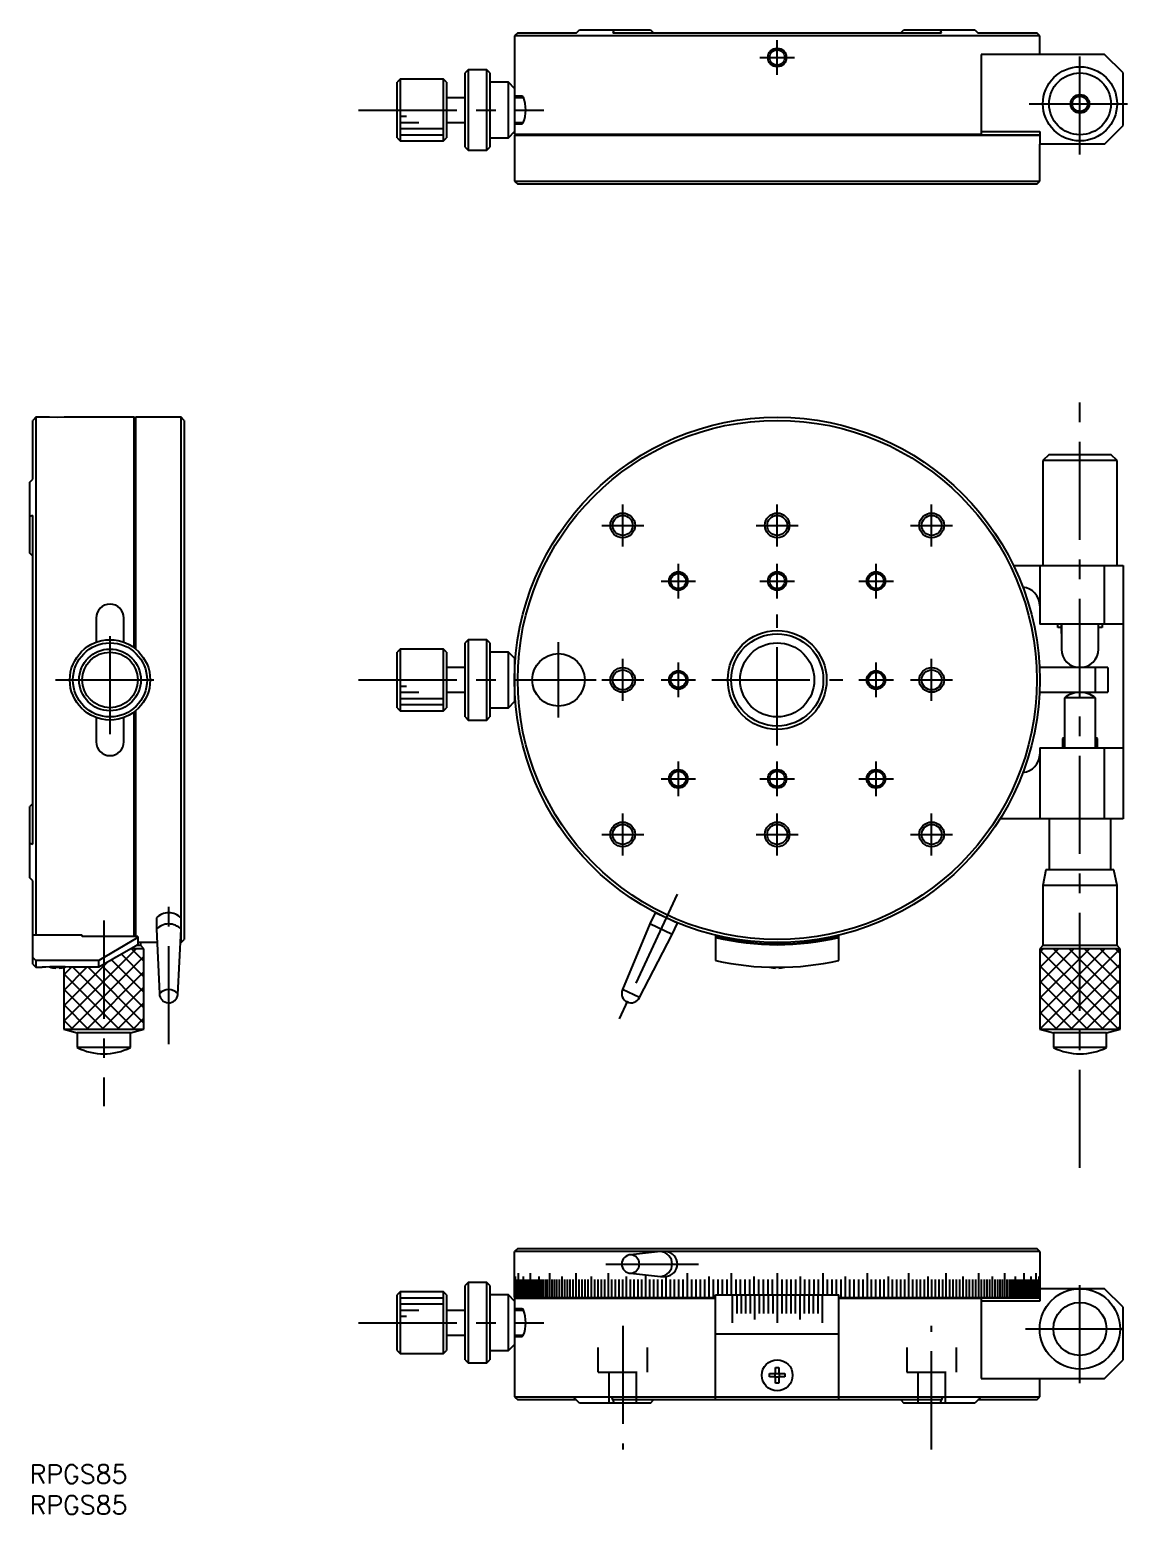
# Model space of a CAD drawing. Extents: x 0 to 399, y -8 to 232.
# Drawn here: x 0 to 178.8, y -8 to 232.2 of the extents above; entities that cross this region are included whole.
import ezdxf

# ---------------------------------------------------------------- set-up
doc = ezdxf.new("R2010")
doc.units = 0
doc.header["$LTSCALE"] = 0.5
doc.linetypes.add('CENTER', pattern=[50.8, 31.75, -6.35, 6.35, -6.35])
doc.linetypes.add('DASHED', pattern=[19.05, 12.7, -6.35])
for name, color, linetype in [('MSM_CENTER', 1, 'CENTER'), ('MSM_CONTINUOUS', 7, 'CONTINUOUS'), ('MSM_DASHED', 4, 'DASHED'), ('MSM_NARROW', 5, 'CONTINUOUS'), ('MSM_PART_NUMBER', 7, 'CONTINUOUS')]:
    doc.layers.add(name, color=color, linetype=linetype)
doc.styles.get("Standard").update_dxf_attribs({"font": 'txt.shx', "height": 3, "bigfont": 'bigfont.shx'})

# ---------------------------------------------------------------- blocks, each defined once
blk = doc.blocks.new('*U2')
at = {"layer": 'MSM_PART_NUMBER'}
blk.add_text('RPGS85', height=3, dxfattribs=at).set_placement((0, -3))
blk = doc.blocks.new('*U3')
at = {"layer": 'MSM_PART_NUMBER'}
blk.add_text('RPGS85', height=3, dxfattribs=at).set_placement((0, -8))

msp = doc.modelspace()

# ---------------------------------------------------------------- linework, layer by layer
at = {"layer": 'MSM_CENTER'}
for p, q in [((120.983498, 224.933665), (120.983498, 230.533665)), ((169.983499, 212.033641), (169.983499, 228.433641)), ((118.183498, 227.733665), (123.783498, 227.733665)), ((53.233499, 219.233641), (83.233499, 219.233641)), ((161.783499, 220.233641), (178.183499, 220.233641)), ((169.983499, 48.066815), (169.983499, 173.066815)), ((95.983499, 148.616819), (95.983499, 155.416819)), ((120.983499, 148.616819), (120.983499, 155.416819)), ((145.983499, 148.616819), (145.983499, 155.416819)), ((92.583499, 152.016819), (99.383499, 152.016819)), ((117.583499, 152.016819), (124.383499, 152.016819)), ((142.583499, 152.016819), (149.383499, 152.016819)), ((104.983499, 140.216819), (104.983499, 145.816819)), ((120.983499, 140.216819), (120.983499, 145.816819)), ((136.983499, 140.216819), (136.983499, 145.816819)), ((102.183499, 143.016819), (107.783499, 143.016819)), ((118.183499, 143.016819), (123.783499, 143.016819)), ((134.183499, 143.016819), (139.783499, 143.016819)), ((120.983499, 116.416819), (120.983499, 137.616819)), ((13, 118.216819), (13, 135.816819)), ((85.583499, 120.916819), (85.583499, 133.116819)), ((95.983499, 123.616819), (95.983499, 130.416819)), ((104.983499, 124.216819), (104.983499, 129.816819)), ((136.983499, 124.216819), (136.983499, 129.816819)), ((145.983499, 123.616819), (145.983499, 130.416819)), ((4.2, 127.016819), (21.8, 127.016819)), ((53.233499, 127.016819), (91.683499, 127.016819)), ((92.583499, 127.016819), (99.383499, 127.016819)), ((102.183499, 127.016819), (107.783499, 127.016819)), ((110.383499, 127.016819), (131.583499, 127.016819)), ((134.183499, 127.016819), (139.783499, 127.016819)), ((142.583499, 127.016819), (149.383499, 127.016819)), ((104.983499, 108.216819), (104.983499, 113.816819)), ((120.983499, 108.216819), (120.983499, 113.816819)), ((136.983499, 108.216819), (136.983499, 113.816819)), ((102.183499, 111.016819), (107.783499, 111.016819)), ((118.183499, 111.016819), (123.783499, 111.016819)), ((134.183499, 111.016819), (139.783499, 111.016819)), ((95.983499, 98.616819), (95.983499, 105.416819)), ((120.983499, 98.616819), (120.983499, 105.416819)), ((145.983499, 98.616819), (145.983499, 105.416819)), ((92.583499, 102.016819), (99.383499, 102.016819)), ((117.583499, 102.016819), (124.383499, 102.016819)), ((142.583499, 102.016819), (149.383499, 102.016819)), ((22.5, 68.066815), (22.5, 93.066815)), ((104.809633, 92.331852), (95.363127, 72.073754)), ((12, 88.066815), (12, 58.066815)), ((93.233499, 32.5), (108.233499, 32.5)), ((169.983499, 13.200001), (169.983499, 30.799998)), ((53.233499, 23), (83.233499, 23)), ((95.983499, 22.5), (95.983499, 2.5)), ((145.983499, 2.5), (145.983499, 22.5)), ((161.1835, 22), (178.783497, 22))]:
    msp.add_line(p, q, dxfattribs=at)
at = {"layer": 'MSM_CONTINUOUS'}
for p, q in [((78.983499, 231.733641), (78.483499, 231.233641)), ((163.483499, 231.233641), (78.483499, 231.233641)), ((78.483499, 231.233641), (78.483499, 215.333641)), ((78.983499, 231.733641), (88.483399, 231.733641)), ((88.483399, 231.733641), (88.983399, 232.233641)), ((88.983399, 232.233641), (100.483399, 232.233641)), ((94.559199, 232.233641), (94.38005, 231.733641)), ((94.38005, 231.733641), (147.586948, 231.733641)), ((100.483399, 232.233641), (100.983399, 231.733641)), ((140.983599, 231.733641), (141.483599, 232.233641)), ((141.483599, 232.233641), (152.983599, 232.233641)), ((147.586948, 231.733641), (147.407798, 232.233641)), ((152.983599, 232.233641), (153.483599, 231.733641)), ((153.483599, 231.733641), (162.983499, 231.733641)), ((163.483499, 231.233641), (162.983499, 231.733641)), ((163.483499, 228.233641), (163.483499, 231.233641)), ((173.983499, 228.233641), (153.983499, 228.233641)), ((153.983499, 228.233641), (153.983499, 215.233641)), ((176.983499, 225.233641), (173.983499, 228.233641)), ((59.983499, 224.233641), (59.483499, 223.733641)), ((59.483499, 214.733641), (59.483499, 223.733641)), ((59.983499, 224.233641), (59.983499, 214.233641)), ((66.983499, 224.233641), (59.983499, 224.233641)), ((66.983499, 214.233641), (66.983499, 224.233641)), ((67.483499, 223.733641), (66.983499, 224.233641)), ((67.483499, 223.733379), (67.483499, 214.733641)), ((70.983499, 225.733641), (70.483499, 225.233641)), ((70.483499, 213.233641), (70.483499, 225.233641)), ((70.983499, 225.733641), (70.983499, 212.733641)), ((73.983499, 225.733641), (70.983499, 225.733641)), ((73.983499, 212.733641), (73.983499, 225.733641)), ((74.483499, 225.233641), (73.983499, 225.733641)), ((74.483499, 225.233641), (74.483499, 213.233641)), ((77.483499, 223.733641), (74.483499, 223.733641)), ((77.483499, 214.733641), (77.483499, 223.733641)), ((78.483499, 222.733641), (77.483499, 223.733641)), ((176.983499, 216.733641), (176.983499, 225.233641)), ((70.483479, 221.233641), (67.483499, 221.233641)), ((79.64122, 221.483641), (78.483499, 221.483641)), ((79.939702, 221.233641), (78.483518, 221.233641)), ((67.483499, 217.233641), (70.483479, 217.233641)), ((78.483499, 216.983641), (79.612665, 216.983641)), ((78.483518, 217.233641), (79.914939, 217.233641)), ((173.983499, 213.733641), (176.983499, 216.733641)), ((59.483499, 214.733641), (59.983499, 214.233641)), ((59.983499, 214.233641), (66.983499, 214.233641)), ((66.983499, 214.233641), (67.483499, 214.733641)), ((74.483499, 214.733641), (77.483499, 214.733641)), ((77.483499, 214.733641), (78.483499, 215.733641)), ((78.483499, 215.333641), (153.983499, 215.333641)), ((78.483499, 215.333641), (78.583499, 215.233641)), ((78.483499, 215.133641), (78.583499, 215.233641)), ((78.483499, 215.133641), (78.483499, 211.233641)), ((163.483499, 215.133641), (78.483499, 215.133641)), ((78.583499, 215.233641), (163.383499, 215.233641)), ((153.983499, 215.733641), (163.483499, 215.733641)), ((163.383499, 215.233641), (163.483499, 215.133641)), ((163.483499, 215.733641), (163.483499, 213.733641)), ((70.483499, 213.233641), (70.983499, 212.733641)), ((70.983499, 212.733641), (73.983499, 212.733641)), ((73.983499, 212.733641), (74.483499, 213.233641)), ((173.983499, 213.733641), (163.483499, 213.733641)), ((163.483499, 211.233641), (163.483499, 213.683631)), ((78.483499, 211.183631), (78.483499, 207.733641)), ((163.483499, 207.733641), (163.483499, 211.183631)), ((78.483499, 207.733641), (163.483499, 207.733641)), ((78.483499, 207.733641), (78.983499, 207.233641)), ((162.983499, 207.233641), (78.983499, 207.233641)), ((162.983499, 207.233641), (163.483499, 207.733641)), ((1, 169.516819), (0.5, 169.016819)), ((0.5, 159.516919), (0.5, 169.016819)), ((1, 169.516819), (1, 85.71004)), ((3.200005, 169.516819), (1, 169.516819)), ((4.5, 169.496932), (3.200005, 169.516819)), ((5.575121, 169.510535), (4.5, 169.496932)), ((5.799995, 169.516819), (5.575121, 169.510535)), ((16.9, 169.516819), (5.799995, 169.516819)), ((16.9, 132.216819), (16.9, 169.516819)), ((17, 169.416819), (16.9, 169.516819)), ((17, 169.416819), (17.1, 169.516819)), ((17, 169.416819), (17, 132.184079)), ((17.1, 169.516819), (17.1, 132.060627)), ((21, 169.516819), (17.1, 169.516819)), ((24.5, 169.516819), (21.05001, 169.516819)), ((24.5, 84.516819), (24.5, 169.516819)), ((25, 169.016819), (24.5, 169.516819)), ((25, 169.016819), (25, 85.016819)), ((119.683504, 169.516819), (119.683504, 169.496932)), ((122.283494, 169.496932), (122.283494, 169.516819)), ((164.983499, 163.516819), (163.983499, 162.516819)), ((164.983499, 163.516819), (174.983499, 163.516819)), ((175.983499, 162.516819), (174.983499, 163.516819)), ((175.983499, 162.516819), (163.983499, 162.516819)), ((163.983499, 162.516819), (163.983499, 145.516819)), ((175.983499, 145.516819), (175.983499, 162.516819)), ((0, 159.016919), (0.5, 159.516919)), ((0, 147.516919), (0, 159.016919)), ((0.5, 153.620268), (0, 153.441118)), ((0.5, 100.41337), (0.5, 153.620268)), ((0.5, 147.016919), (0, 147.516919)), ((159.245752, 145.516819), (176.983499, 145.516819)), ((163.483499, 145.516819), (163.483499, 136.016819)), ((173.983499, 136.016819), (173.983499, 145.516819)), ((176.983499, 145.516819), (176.983499, 104.516819)), ((10.75, 137.016819), (10.75, 133.114974)), ((15.25, 133.114974), (15.25, 137.016819)), ((176.983499, 136.016819), (163.483499, 136.016819)), ((166.412791, 135.516819), (166.412791, 136.016819)), ((166.960152, 135.516819), (166.412791, 135.516819)), ((166.960152, 136.016819), (166.960152, 134.516819)), ((166.983499, 136.016819), (166.983499, 132.016819)), ((172.983499, 132.016819), (172.983499, 136.016819)), ((173.006845, 134.516819), (173.006845, 136.016819)), ((173.554206, 135.516819), (173.006845, 135.516819)), ((173.554206, 136.016819), (173.554206, 135.516819)), ((70.983499, 133.516819), (70.483499, 133.016819)), ((70.483499, 121.016819), (70.483499, 133.016819)), ((70.983499, 133.516819), (70.983499, 120.516819)), ((73.983499, 133.516819), (70.983499, 133.516819)), ((73.983499, 120.516819), (73.983499, 133.516819)), ((74.483499, 133.016819), (73.983499, 133.516819)), ((74.483499, 133.016819), (74.483499, 121.016819)), ((59.983499, 132.016819), (59.483499, 131.516819)), ((59.483499, 122.516819), (59.483499, 131.516819)), ((59.983499, 132.016819), (59.983499, 122.016819)), ((66.983499, 132.016819), (59.983499, 132.016819)), ((66.983499, 122.016819), (66.983499, 132.016819)), ((67.483499, 131.516819), (66.983499, 132.016819)), ((67.483499, 131.516819), (67.483499, 122.516819)), ((77.483499, 131.516819), (74.483499, 131.516819)), ((77.483499, 122.516819), (77.483499, 131.516819)), ((78.483499, 130.516819), (77.483499, 131.516819)), ((78.483499, 130.516819), (78.483499, 123.516819)), ((70.483499, 129.016819), (67.483499, 129.016819)), ((78.530584, 129.016819), (78.483499, 129.016819)), ((174.483499, 129.016819), (163.436414, 129.016819)), ((172.483499, 125.016819), (172.483499, 129.016819)), ((174.483499, 129.016819), (174.483499, 125.016819)), ((67.483499, 125.016819), (70.483499, 125.016819)), ((78.483499, 125.016819), (78.530584, 125.016819)), ((163.436414, 125.016819), (174.483499, 125.016819)), ((77.483499, 122.516819), (78.483499, 123.516819)), ((172.483495, 124.13931), (167.483503, 124.13931)), ((167.483503, 124.13931), (167.483503, 116.016819)), ((172.483495, 116.016819), (172.483495, 124.13931)), ((10.75, 120.918664), (10.75, 117.016819)), ((15.25, 117.016819), (15.25, 120.918664)), ((16.9, 85.504291), (16.9, 121.816819)), ((17, 85.504291), (17, 121.893344)), ((17.1, 121.973011), (17.1, 85.504291)), ((59.483499, 122.516819), (59.983499, 122.016819)), ((59.983499, 122.016819), (66.983499, 122.016819)), ((66.983499, 122.016819), (67.483499, 122.516819)), ((70.483499, 121.016819), (70.983499, 120.516819)), ((70.983499, 120.516819), (73.983499, 120.516819)), ((73.983499, 120.516819), (74.483499, 121.016819)), ((74.483499, 122.516819), (77.483499, 122.516819)), ((163.483499, 116.016819), (176.983499, 116.016819)), ((163.483499, 116.016819), (163.483499, 104.516819)), ((167.483495, 117.631616), (167.155072, 117.516819)), ((167.155072, 117.516819), (167.483503, 117.516819)), ((167.155072, 117.516819), (167.155072, 116.016819)), ((172.483495, 117.516819), (172.811926, 117.516819)), ((172.811926, 117.516819), (172.483895, 117.631485)), ((172.811926, 116.016819), (172.811926, 117.516819)), ((173.983499, 104.516819), (173.983499, 116.016819)), ((0.5, 107.016719), (0, 106.516719)), ((0, 95.016719), (0, 106.516719)), ((176.983499, 104.516819), (157.039011, 104.516819)), ((164.983499, 104.516819), (164.983499, 96.266819)), ((174.983499, 96.266819), (174.983499, 104.516819)), ((0, 100.59252), (0.5, 100.41337)), ((164.483502, 96.266819), (163.983503, 93.76682)), ((175.483496, 96.266819), (164.483502, 96.266819)), ((175.983495, 93.76682), (175.483496, 96.266819)), ((0.5, 94.516719), (0, 95.016719)), ((0.5, 85.71004), (0.5, 94.516719)), ((175.983495, 93.76682), (163.983503, 93.76682)), ((163.983503, 93.76682), (163.983503, 84.016815)), ((175.983495, 84.016815), (175.983495, 93.76682)), ((101.209607, 89.343975), (100.36437, 87.531359)), ((103.022223, 88.498738), (101.209607, 89.343975)), ((101.673956, 89.156661), (101.662765, 89.132663)), ((20.5, 88.498738), (20.5, 86.686122)), ((20.500411, 86.668986), (21.000015, 76.256836)), ((23.99374, 76.126682), (24.499589, 86.668986)), ((100.36437, 87.531359), (95.957414, 76.89751)), ((103.989602, 85.840886), (100.36437, 87.531359)), ((104.834838, 87.653502), (103.022223, 88.498738)), ((103.989602, 85.840886), (104.834838, 87.653502)), ((104.38168, 87.864813), (104.39287, 87.888811)), ((8.5, 85.71004), (0.499992, 85.71004)), ((0.5, 82.11693), (0.499992, 85.71004)), ((8.5, 85.504291), (8.5, 85.71004)), ((17.5, 85.504291), (8.5, 85.504291)), ((17.5, 85.355839), (11.168207, 81.604816)), ((17.5, 84.172481), (14.5, 82.440431)), ((17.5, 85.504291), (17.5, 84.172481)), ((20.603678, 84.516819), (17.5, 84.516819)), ((17.999996, 84.016815), (17.999996, 84.516819)), ((24.396322, 84.516819), (24.5, 84.516819)), ((24.5, 84.516819), (25, 85.016819)), ((98.676338, 75.629656), (103.989602, 85.840886)), ((110.983499, 85.71004), (110.983499, 81.604816)), ((130.983499, 81.604816), (130.983499, 85.71004)), ((0.5, 81.016819), (0.5, 82.11693)), ((0.5, 82.11693), (1, 81.604816)), ((16.364349, 83.516813), (11.168207, 80.516819)), ((13.5, 81.86308), (13, 81.574405)), ((14.5, 82.440431), (13.5, 81.86308)), ((18.499999, 83.516813), (16.364349, 83.516813)), ((17.999996, 84.016815), (17.220587, 84.016815)), ((18.499999, 83.516813), (17.999996, 84.016815)), ((18.499999, 70.516812), (18.499999, 83.516813)), ((163.983503, 84.016815), (163.4835, 83.516813)), ((176.483498, 83.516813), (163.4835, 83.516813)), ((163.4835, 83.516813), (163.4835, 70.516812)), ((175.983495, 84.016815), (163.983503, 84.016815)), ((176.483498, 83.516813), (175.983495, 84.016815)), ((176.483498, 70.516812), (176.483498, 83.516813)), ((0.5, 81.016819), (1, 80.516819)), ((1, 81.604816), (1, 80.516819)), ((11.168207, 81.604816), (1, 81.604816)), ((1, 80.516819), (1.999998, 80.516819)), ((4.24, 80.554238), (4.76, 80.554238)), ((4.24, 80.381866), (4.24, 80.554238)), ((4.76, 80.554238), (4.76, 80.381866)), ((5.500001, 80.487048), (5.500001, 70.516812)), ((11.168207, 80.516819), (7.000002, 80.516819)), ((11.168207, 80.516819), (11.168207, 81.604816)), ((120.723499, 80.381866), (120.723499, 80.517546)), ((121.243499, 80.517546), (121.243499, 80.381866)), ((98.676338, 75.629656), (95.957414, 76.89751)), ((5.500001, 70.516812), (7.7, 69.927324)), ((5.500001, 70.516812), (18.499999, 70.516812)), ((16.3, 69.927324), (7.7, 69.927324)), ((7.7, 69.927324), (7.7, 67.516813)), ((16.3, 69.927324), (18.499999, 70.516812)), ((16.3, 67.516813), (16.3, 69.927324)), ((163.4835, 70.516812), (165.683499, 69.927324)), ((163.4835, 70.516812), (176.483498, 70.516812)), ((174.283499, 69.927324), (165.683499, 69.927324)), ((165.683499, 69.927324), (165.683499, 67.516813)), ((174.283499, 69.927324), (176.483498, 70.516812)), ((174.283499, 67.516813), (174.283499, 69.927324)), ((16.3, 67.516813), (7.7, 67.516813)), ((174.283499, 67.516813), (165.683499, 67.516813)), ((78.983499, 35), (78.483499, 34.5)), ((163.483499, 34.5), (78.483499, 34.5)), ((78.483499, 27.1), (78.483499, 34.5)), ((78.983499, 35), (162.983499, 35)), ((102.092302, 34.5), (97.22766, 33.997344)), ((163.483499, 34.5), (162.983499, 35)), ((163.483499, 34.5), (163.483499, 26.5)), ((70.983499, 29.5), (70.483499, 29)), ((70.483499, 17), (70.483499, 29)), ((70.983499, 29.5), (70.983499, 16.5)), ((73.983499, 29.5), (70.983499, 29.5)), ((74.483499, 29), (73.983499, 29.5)), ((73.983499, 16.5), (73.983499, 29.5)), ((74.483499, 29), (74.483499, 17)), ((78.489972, 27.1), (78.489972, 30)), ((78.509389, 27.1), (78.509389, 30)), ((78.541743, 27.1), (78.541743, 30)), ((78.587027, 27.1), (78.587027, 30)), ((78.645224, 27.1), (78.645224, 30.5)), ((78.716318, 27.1), (78.716318, 30)), ((78.800287, 27.1), (78.800287, 30)), ((78.897106, 27.1), (78.897106, 30)), ((79.006744, 27.1), (79.006744, 30)), ((79.129169, 27.1), (79.129169, 31)), ((79.264343, 27.1), (79.264343, 30)), ((79.412226, 27.1), (79.412226, 30)), ((79.572771, 27.1), (79.572771, 30)), ((79.74593, 27.1), (79.74593, 30)), ((79.931651, 27.1), (79.931651, 30.5)), ((80.129877, 27.1), (80.129877, 30)), ((80.340547, 27.1), (80.340547, 30)), ((80.563597, 27.1), (80.563597, 30)), ((80.798959, 27.1), (80.798959, 30)), ((81.046562, 27.1), (81.046562, 31)), ((81.306331, 27.1), (81.306331, 30)), ((81.578185, 27.1), (81.578185, 30)), ((81.862042, 27.1), (81.862042, 30)), ((82.157817, 27.1), (82.157817, 30)), ((82.465418, 27.1), (82.465418, 30.5)), ((82.784752, 27.1), (82.784752, 30)), ((83.115721, 27.1), (83.115721, 30)), ((83.458226, 27.1), (83.458226, 30)), ((83.812161, 27.1), (83.812161, 30)), ((84.177419, 27.1), (84.177419, 31)), ((84.553888, 27.1), (84.553888, 30)), ((84.941455, 27.1), (84.941455, 30)), ((85.34, 27.1), (85.34, 30)), ((85.749402, 27.1), (85.749402, 30)), ((86.169537, 27.1), (86.169537, 30.5)), ((86.600276, 27.1), (86.600276, 30)), ((87.041489, 27.1), (87.041489, 30)), ((87.493042, 27.1), (87.493042, 30)), ((87.954795, 27.1), (87.954795, 30)), ((88.42661, 27.1), (88.42661, 31)), ((88.908341, 27.1), (88.908341, 30)), ((89.399844, 27.1), (89.399844, 30)), ((89.900966, 27.1), (89.900966, 30)), ((90.411557, 27.1), (90.411557, 30)), ((90.93146, 27.1), (90.93146, 30.5)), ((91.460518, 27.1), (91.460518, 30)), ((91.998568, 27.1), (91.998568, 30)), ((92.545448, 27.1), (92.545448, 30)), ((93.10099, 27.1), (93.10099, 30)), ((93.665025, 27.1), (93.665025, 31)), ((94.237382, 27.1), (94.237382, 30)), ((94.817886, 27.1), (94.817886, 30)), ((95.40636, 27.1), (95.40636, 30)), ((96.002625, 27.1), (96.002625, 30)), ((96.6065, 27.1), (96.6065, 30.5)), ((97.2178, 27.1), (97.2178, 30)), ((97.22766, 31.002655), (102.092293, 30.5)), ((97.83634, 27.1), (97.83634, 30)), ((98.46193, 27.1), (98.46193, 30)), ((99.09438, 27.1), (99.09438, 30)), ((99.733499, 27.1), (99.733499, 30.743731)), ((100.37909, 27.1), (100.37909, 30)), ((101.030957, 27.1), (101.030957, 30)), ((101.688902, 27.1), (101.688902, 30)), ((102.092293, 30.5), (103.022223, 30.5)), ((102.352725, 27.1), (102.352725, 30)), ((103.022223, 27.1), (103.022223, 30.5)), ((103.697191, 27.1), (103.697191, 30)), ((104.377426, 27.1), (104.377426, 30)), ((105.062718, 27.1), (105.062718, 30)), ((105.752861, 27.1), (105.752861, 30)), ((106.447643, 27.1), (106.447643, 31)), ((107.146852, 27.1), (107.146852, 30)), ((107.850276, 27.1), (107.850276, 30)), ((108.557701, 27.1), (108.557701, 30)), ((109.268911, 27.1), (109.268911, 30)), ((109.983689, 27.1), (109.983689, 30.5)), ((110.701818, 27.1), (110.701818, 30)), ((111.423079, 27.5), (111.423079, 30)), ((112.147252, 27.5), (112.147252, 30)), ((112.874116, 27.5), (112.874116, 30)), ((113.603451, 27.5), (113.603451, 31)), ((114.335034, 27.5), (114.335034, 30)), ((115.068642, 27.5), (115.068642, 30)), ((115.804052, 27.5), (115.804052, 30)), ((116.541039, 27.5), (116.541039, 30)), ((117.27938, 27.5), (117.27938, 30.5)), ((118.018849, 27.5), (118.018849, 30)), ((118.759221, 27.5), (118.759221, 30)), ((119.50027, 27.5), (119.50027, 30)), ((120.241771, 27.5), (120.241771, 30)), ((120.983499, 31), (120.983499, 23)), ((121.725226, 30), (121.725226, 27.5)), ((122.466727, 30), (122.466727, 27.5)), ((123.207777, 30), (123.207777, 27.5)), ((123.948149, 30), (123.948149, 27.5)), ((124.687618, 30.5), (124.687618, 27.5)), ((125.425958, 30), (125.425958, 27.5)), ((126.162946, 30), (126.162946, 27.5)), ((126.898355, 30), (126.898355, 27.5)), ((127.631963, 30), (127.631963, 27.5)), ((128.363546, 31), (128.363546, 27.5)), ((129.092881, 30), (129.092881, 27.5)), ((129.819746, 30), (129.819746, 27.5)), ((130.543918, 30), (130.543918, 27.5)), ((131.265179, 30), (131.265179, 27.1)), ((131.983308, 30.5), (131.983308, 27.1)), ((132.698086, 30), (132.698086, 27.1)), ((133.409296, 30), (133.409296, 27.1)), ((134.116721, 30), (134.116721, 27.1)), ((134.820145, 30), (134.820145, 27.1)), ((135.519355, 31), (135.519355, 27.1)), ((136.214137, 30), (136.214137, 27.1)), ((136.904279, 30), (136.904279, 27.1)), ((137.589572, 30), (137.589572, 27.1)), ((138.269806, 30), (138.269806, 27.1)), ((138.944775, 30.5), (138.944775, 27.1)), ((139.614272, 30), (139.614272, 27.1)), ((140.278095, 30), (140.278095, 27.1)), ((140.93604, 30), (140.93604, 27.1)), ((141.587908, 30), (141.587908, 27.1)), ((142.233499, 31), (142.233499, 27.1)), ((142.872617, 30), (142.872617, 27.1)), ((143.505067, 30), (143.505067, 27.1)), ((144.130658, 30), (144.130658, 27.1)), ((144.749197, 30), (144.749197, 27.1)), ((145.360497, 30.5), (145.360497, 27.1)), ((145.964372, 30), (145.964372, 27.1)), ((146.560637, 30), (146.560637, 27.1)), ((147.149111, 30), (147.149111, 27.1)), ((147.729615, 30), (147.729615, 27.1)), ((148.301972, 31), (148.301972, 27.1)), ((148.866007, 30), (148.866007, 27.1)), ((149.421549, 30), (149.421549, 27.1)), ((149.968429, 30), (149.968429, 27.1)), ((150.506479, 30), (150.506479, 27.1)), ((151.035537, 30.5), (151.035537, 27.1)), ((151.55544, 30), (151.55544, 27.1)), ((152.066031, 30), (152.066031, 27.1)), ((152.567154, 30), (152.567154, 27.1)), ((153.058656, 30), (153.058656, 27.1)), ((153.540387, 31), (153.540387, 27.1)), ((154.012202, 30), (154.012202, 27.1)), ((154.473956, 30), (154.473956, 27.1)), ((154.925508, 30), (154.925508, 27.1)), ((155.366721, 30), (155.366721, 27.1)), ((155.797461, 30.5), (155.797461, 27.1)), ((156.217595, 30), (156.217595, 27.1)), ((156.626998, 30), (156.626998, 27.1)), ((157.025543, 30), (157.025543, 27.1)), ((157.413109, 30), (157.413109, 27.1)), ((157.789578, 31), (157.789578, 27.1)), ((158.154836, 30), (158.154836, 27.1)), ((158.508771, 30), (158.508771, 27.1)), ((158.851276, 30), (158.851276, 27.1)), ((159.182246, 30), (159.182246, 27.1)), ((159.50158, 30.5), (159.50158, 27.1)), ((159.809181, 30), (159.809181, 27.1)), ((160.104955, 30), (160.104955, 27.1)), ((160.388812, 30), (160.388812, 27.1)), ((160.660667, 30), (160.660667, 27.1)), ((160.920435, 31), (160.920435, 27.1)), ((161.168038, 30), (161.168038, 27.1)), ((161.403401, 30), (161.403401, 27.1)), ((161.626451, 30), (161.626451, 27.1)), ((161.837121, 30), (161.837121, 27.1)), ((162.035346, 30.5), (162.035346, 27.1)), ((162.221067, 30), (162.221067, 27.1)), ((162.394226, 30), (162.394226, 27.1)), ((162.554772, 30), (162.554772, 27.1)), ((162.702654, 30), (162.702654, 27.1)), ((162.837828, 31), (162.837828, 27.1)), ((162.960253, 30), (162.960253, 27.1)), ((163.069892, 30), (163.069892, 27.1)), ((163.16671, 30), (163.16671, 27.1)), ((163.250679, 30), (163.250679, 27.1)), ((163.321773, 30.5), (163.321773, 27.1)), ((163.379971, 30), (163.379971, 27.1)), ((163.425254, 30), (163.425254, 27.1)), ((163.457609, 30), (163.457609, 27.1)), ((163.477026, 30), (163.477026, 27.1)), ((59.983499, 28), (59.483499, 27.5)), ((59.483499, 18.5), (59.483499, 27.499738)), ((59.983499, 28), (59.983499, 18)), ((66.983499, 28), (59.983499, 28)), ((67.483499, 27.5), (66.983499, 28)), ((66.983499, 18), (66.983499, 28)), ((67.483499, 27.5), (67.483499, 18.5)), ((77.483499, 27.5), (74.483499, 27.5)), ((78.483499, 26.5), (77.483499, 27.5)), ((77.483499, 18.5), (77.483499, 27.5)), ((78.483499, 27.1), (110.983138, 27.1)), ((78.483499, 27.1), (78.583499, 27)), ((78.583499, 27), (78.483499, 26.9)), ((110.980083, 26.9), (78.483499, 26.9)), ((78.483499, 26.9), (78.483499, 11)), ((78.489972, 27.1), (78.589956, 27)), ((78.509389, 27.1), (78.609328, 27)), ((78.541743, 27.1), (78.641606, 27)), ((110.983151, 27), (78.583499, 27)), ((78.587027, 27.1), (78.686783, 27)), ((78.645224, 27.1), (78.744843, 27)), ((78.716318, 27.1), (78.81577, 27)), ((78.800287, 27.1), (78.899542, 27)), ((78.897106, 27.1), (78.996133, 27)), ((79.006744, 27.1), (79.105513, 27)), ((79.129169, 27.1), (79.22765, 27)), ((79.264343, 27.1), (79.362506, 27)), ((79.412226, 27.1), (79.51004, 27)), ((79.572771, 27.1), (79.670208, 27)), ((79.74593, 27.1), (79.84296, 27)), ((79.931651, 27.1), (80.028244, 27)), ((80.129877, 27.1), (80.226003, 27)), ((80.340547, 27.1), (80.436177, 27)), ((80.563597, 27.1), (80.658702, 27)), ((80.798959, 27.1), (80.893511, 27)), ((81.046562, 27.1), (81.140532, 27)), ((81.306331, 27.1), (81.399689, 27)), ((81.578185, 27.1), (81.670903, 27)), ((81.862042, 27.1), (81.954093, 27)), ((82.157817, 27.1), (82.249171, 27)), ((82.465418, 27.1), (82.556048, 27)), ((82.784752, 27.1), (82.874631, 27)), ((83.115721, 27.1), (83.204822, 27)), ((83.458226, 27.1), (83.546521, 27)), ((83.812161, 27.1), (83.899623, 27)), ((84.177419, 27.1), (84.264022, 27)), ((84.553888, 27.1), (84.639605, 27)), ((84.941455, 27.1), (85.026259, 27)), ((85.34, 27.1), (85.423867, 27)), ((85.749402, 27.1), (85.832306, 27)), ((86.169537, 27.1), (86.251452, 27)), ((86.600276, 27.1), (86.681178, 27)), ((87.041489, 27.1), (87.121353, 27)), ((87.493042, 27.1), (87.571843, 27)), ((87.954795, 27.1), (88.03251, 27)), ((88.42661, 27.1), (88.503214, 27)), ((88.908341, 27.1), (88.983812, 27)), ((89.399844, 27.1), (89.474158, 27)), ((89.900966, 27.1), (89.974102, 27)), ((90.411557, 27.1), (90.483491, 27)), ((90.93146, 27.1), (91.002171, 27)), ((91.460518, 27.1), (91.529984, 27)), ((91.998568, 27.1), (92.066768, 27)), ((92.545448, 27.1), (92.612361, 27)), ((93.10099, 27.1), (93.166596, 27)), ((93.665025, 27.1), (93.729304, 27)), ((94.237382, 27.1), (94.300314, 27)), ((94.817886, 27.1), (94.879452, 27)), ((95.40636, 27.1), (95.466542, 27)), ((96.002625, 27.1), (96.061404, 27)), ((96.6065, 27.1), (96.663858, 27)), ((97.2178, 27.1), (97.27372, 27)), ((97.83634, 27.1), (97.890804, 27)), ((98.46193, 27.1), (98.514922, 27)), ((99.09438, 27.1), (99.145884, 27)), ((99.733499, 27.1), (99.783499, 27)), ((100.37909, 27.1), (100.427571, 27)), ((101.030957, 27.1), (101.077904, 27)), ((101.688902, 27.1), (101.734301, 27)), ((102.352725, 27.1), (102.396562, 27)), ((103.022223, 27.1), (103.064484, 27)), ((103.697191, 27.1), (103.737865, 27)), ((104.377426, 27.1), (104.416499, 27)), ((105.062718, 27.1), (105.100179, 27)), ((105.752861, 27.1), (105.788698, 27)), ((106.447643, 27.1), (106.481845, 27)), ((107.146852, 27.1), (107.179409, 27)), ((107.850276, 27.1), (107.881178, 27)), ((108.557701, 27.1), (108.586938, 27)), ((109.268911, 27.1), (109.296475, 27)), ((109.983689, 27.1), (110.009571, 27)), ((110.701818, 27.1), (110.72601, 27)), ((110.983499, 10.5), (110.983499, 27.5)), ((110.983499, 27.5), (130.983499, 27.5)), ((113.709296, 27.5), (113.709296, 24.5)), ((114.431591, 27.5), (114.431591, 24.5)), ((115.155503, 27.5), (115.155503, 24.5)), ((115.880853, 27.5), (115.880853, 24.5)), ((116.607462, 27.5), (116.607462, 24.5)), ((117.335151, 27.5), (117.335151, 24.5)), ((118.063739, 27.5), (118.063739, 24.5)), ((118.793049, 27.5), (118.793049, 24.5)), ((119.522898, 27.5), (119.522898, 24.5)), ((120.253108, 27.5), (120.253108, 24.5)), ((121.713889, 27.5), (121.713889, 24.5)), ((122.444099, 27.5), (122.444099, 24.5)), ((123.173949, 27.5), (123.173949, 24.5)), ((123.903258, 27.5), (123.903258, 24.5)), ((124.631847, 27.5), (124.631847, 24.5)), ((125.359535, 27.5), (125.359535, 24.5)), ((126.086144, 27.5), (126.086144, 24.5)), ((126.811494, 27.5), (126.811494, 24.5)), ((127.535406, 27.5), (127.535406, 24.5)), ((128.257701, 27.5), (128.257701, 24.5)), ((130.983499, 10.499992), (130.983499, 27.5)), ((130.983499, 27.1), (163.483499, 27.1)), ((163.383499, 27), (130.983499, 27)), ((153.983499, 26.9), (130.983499, 26.9)), ((131.265179, 27.1), (131.240987, 27)), ((131.983308, 27.1), (131.957426, 27)), ((132.698086, 27.1), (132.670523, 27)), ((133.409296, 27.1), (133.380059, 27)), ((134.116721, 27.1), (134.085819, 27)), ((134.820145, 27.1), (134.787588, 27)), ((135.519355, 27.1), (135.485153, 27)), ((136.214137, 27.1), (136.1783, 27)), ((136.904279, 27.1), (136.866818, 27)), ((137.589572, 27.1), (137.550498, 27)), ((138.269806, 27.1), (138.229132, 27)), ((138.944775, 27.1), (138.902513, 27)), ((139.614272, 27.1), (139.570435, 27)), ((140.278095, 27.1), (140.232696, 27)), ((140.93604, 27.1), (140.889093, 27)), ((141.587908, 27.1), (141.539427, 27)), ((142.233499, 27.1), (142.183499, 27)), ((142.872617, 27.1), (142.821113, 27)), ((143.505067, 27.1), (143.452075, 27)), ((144.076194, 27), (144.130658, 27.1)), ((144.693278, 27), (144.749197, 27.1)), ((145.30314, 27), (145.360497, 27.1)), ((145.905593, 27), (145.964372, 27.1)), ((146.500456, 27), (146.560637, 27.1)), ((147.087545, 27), (147.149111, 27.1)), ((147.666683, 27), (147.729615, 27.1)), ((148.237693, 27), (148.301972, 27.1)), ((148.800401, 27), (148.866007, 27.1)), ((149.354636, 27), (149.421549, 27.1)), ((149.900229, 27), (149.968429, 27.1)), ((150.437014, 27), (150.506479, 27.1)), ((150.964826, 27), (151.035537, 27.1)), ((151.483506, 27), (151.55544, 27.1)), ((151.992896, 27), (152.066031, 27.1)), ((152.492839, 27), (152.567154, 27.1)), ((152.983185, 27), (153.058656, 27.1)), ((153.463783, 27), (153.540387, 27.1)), ((153.934487, 27), (154.012202, 27.1)), ((153.983499, 27), (153.983499, 14)), ((163.483499, 26.5), (153.983499, 26.5)), ((154.395155, 27), (154.473956, 27.1)), ((154.845644, 27), (154.925508, 27.1)), ((155.285819, 27), (155.366721, 27.1)), ((155.715545, 27), (155.797461, 27.1)), ((156.134692, 27), (156.217595, 27.1)), ((156.543131, 27), (156.626998, 27.1)), ((156.940738, 27), (157.025543, 27.1)), ((157.327392, 27), (157.413109, 27.1)), ((157.702976, 27), (157.789578, 27.1)), ((158.067374, 27), (158.154836, 27.1)), ((158.420477, 27), (158.508771, 27.1)), ((158.762175, 27), (158.851276, 27.1)), ((159.092366, 27), (159.182246, 27.1)), ((159.410949, 27), (159.50158, 27.1)), ((159.717826, 27), (159.809181, 27.1)), ((160.012904, 27), (160.104955, 27.1)), ((160.296094, 27), (160.388812, 27.1)), ((160.567309, 27), (160.660667, 27.1)), ((160.826466, 27), (160.920435, 27.1)), ((161.073486, 27), (161.168038, 27.1)), ((161.308295, 27), (161.403401, 27.1)), ((161.53082, 27), (161.626451, 27.1)), ((161.740995, 27), (161.837121, 27.1)), ((161.938754, 27), (162.035346, 27.1)), ((162.124037, 27), (162.221067, 27.1)), ((162.296789, 27), (162.394226, 27.1)), ((162.456957, 27), (162.554772, 27.1)), ((162.604491, 27), (162.702654, 27.1)), ((162.739347, 27), (162.837828, 27.1)), ((162.861484, 27), (162.960253, 27.1)), ((162.970865, 27), (163.069892, 27.1)), ((163.067455, 27), (163.16671, 27.1)), ((163.151227, 27), (163.250679, 27.1)), ((163.222154, 27), (163.321773, 27.1)), ((163.280214, 27), (163.379971, 27.1)), ((163.325391, 27), (163.425254, 27.1)), ((163.35767, 27), (163.457609, 27.1)), ((163.377041, 27), (163.477026, 27.1)), ((163.383499, 27), (163.483499, 27.1)), ((173.983499, 28.5), (163.483499, 28.5)), ((176.983499, 25.5), (173.983499, 28.5)), ((70.483479, 25), (67.483499, 25)), ((79.64122, 25.25), (78.483499, 25.25)), ((79.939702, 25), (78.483518, 25)), ((113.709295, 24.5), (113.709296, 23)), ((117.333258, 24.49993), (117.335151, 23.5)), ((124.633739, 24.49993), (124.631847, 23.5)), ((128.257702, 24.5), (128.257701, 23)), ((176.983499, 17), (176.983499, 25.5)), ((67.483499, 21), (70.483479, 21)), ((77.483499, 18.5), (78.483499, 19.5)), ((78.483499, 20.75), (79.612665, 20.75)), ((78.483518, 21), (79.914939, 21)), ((130.983499, 21.168207), (110.983499, 21.168207)), ((59.483499, 18.5), (59.983499, 18)), ((59.983499, 18), (66.983499, 18)), ((66.983499, 18), (67.483499, 18.5)), ((70.483499, 17), (70.983499, 16.5)), ((73.983499, 16.5), (74.483499, 17)), ((74.483499, 18.5), (77.483499, 18.5)), ((173.983499, 14), (176.983499, 17)), ((70.983499, 16.5), (73.983499, 16.5)), ((119.724909, 14.76), (120.723499, 14.76)), ((119.724909, 14.24), (119.724909, 14.76)), ((120.682124, 14.24), (120.682124, 14.76)), ((120.723499, 15.758589), (121.243499, 15.758589)), ((120.723499, 14.76), (120.723499, 15.758589)), ((120.723499, 14.801375), (121.243499, 14.801375)), ((121.243499, 15.758589), (121.243499, 14.76)), ((121.243499, 14.76), (122.242088, 14.76)), ((121.284874, 14.76), (121.284874, 14.24)), ((122.242088, 14.76), (122.242088, 14.24)), ((120.723499, 14.24), (119.724909, 14.24)), ((120.723499, 13.24141), (120.723499, 14.24)), ((121.243499, 14.198625), (120.723499, 14.198625)), ((121.243499, 13.24141), (120.723499, 13.24141)), ((121.243499, 14.24), (121.243499, 13.24141)), ((122.242088, 14.24), (121.243499, 14.24)), ((153.983499, 14), (173.983499, 14)), ((163.483499, 11), (163.483499, 14)), ((78.483499, 11), (163.483499, 11)), ((78.483499, 11), (78.983499, 10.5)), ((88.483399, 10.5), (78.983499, 10.5)), ((88.983399, 10), (87.983399, 11)), ((100.483399, 10), (88.983399, 10)), ((94.38005, 10.5), (94.202098, 11)), ((147.586948, 10.5), (94.38005, 10.5)), ((94.38005, 10.5), (94.559199, 10)), ((100.483399, 10), (100.983399, 10.5)), ((140.983599, 10.5), (141.483599, 10)), ((152.983599, 10), (141.483599, 10)), ((147.407798, 10), (147.586948, 10.5)), ((147.764899, 11), (147.586948, 10.5)), ((153.983599, 11), (152.983599, 10)), ((162.983499, 10.5), (153.483599, 10.5)), ((162.983499, 10.5), (163.483499, 11))]:
    msp.add_line(p, q, dxfattribs=at)
for centre, radius in [((120.983498, 227.733665), 1.2295), ((169.983499, 220.233641), 6), ((169.983499, 220.233641), 5), ((169.983499, 220.233641), 1.2295), ((120.983499, 127.016819), 42.5), ((120.983499, 127.016819), 42), ((95.983499, 152.016819), 1.621), ((120.983499, 152.016819), 1.621), ((145.983499, 152.016819), 1.621), ((104.983499, 143.016819), 1.2295), ((120.983499, 143.016819), 1.2295), ((136.983499, 143.016819), 1.2295), ((13, 127.016819), 6.5), ((13, 127.016819), 6), ((120.983499, 127.016819), 7.4585), ((120.983499, 127.016819), 6), ((13, 127.016819), 5), ((13, 127.016819), 4.5), ((85.583499, 127.016819), 4.25), ((95.983499, 127.016819), 1.621), ((104.983499, 127.016819), 1.2295), ((136.983499, 127.016819), 1.2295), ((145.983499, 127.016819), 1.621), ((104.983499, 111.016819), 1.2295), ((120.983499, 111.016819), 1.2295), ((136.983499, 111.016819), 1.2295), ((95.983499, 102.016819), 1.621), ((120.983499, 102.016819), 1.621), ((145.983499, 102.016819), 1.621), ((169.983499, 22), 6.499999), ((169.983499, 22), 4.3), ((120.983501, 14.500057), 2.499998)]:
    msp.add_circle(centre, radius, dxfattribs=at)
for centre, radius, start, end in [((79.64122, 221.183641), 0.3, 20.59078049, 90), ((74.549741, 219.270815), 5.738939, 338.57022561, 20.59078049), ((79.612665, 217.283641), 0.3, 270, 338.57022561), ((160.483499, 139.016819), 3, 0, 84.845829), ((13, 137.016803), 2.25, 0.000414, 179.999586), ((169.983499, 132.016819), 3, 180, 0), ((169.98349, 121.016847), 3.999964, 89.99991964, 128.68236805), ((169.983496, 121.016814), 3.999997, 51.31779899, 89.99999927), ((13, 117.016835), 2.25, 180.000414, 359.999586), ((160.483499, 115.016819), 3, 275.154171, 0), ((22.5, 86.555156), 2.788819, 44.18036258, 135.81963742), ((22.508411, 84.762442), 2.76893, 44.00632516, 136.48463252), ((120.983499, 127.016819), 42.7, 256.455999, 283.544001), ((120.983499, 127.016819), 42.844338, 256.502492, 283.497508), ((4.5, 34.084038), 46.500034, 86.91809546, 93.08190454), ((4.5, 84.866819), 4.492483, 253.20558503, 266.68218415), ((4.5, 84.866819), 4.492483, 273.31781585, 286.26943), ((4.499979, 84.86692), 4.492586, 282.86143174, 286.79428632), ((120.983499, 127.016819), 46.5, 257.581318, 282.418682), ((120.983499, 84.866819), 4.492483, 254.787103, 266.68218415), ((120.983499, 84.866819), 4.492483, 273.31781585, 285.212897), ((22.5, 74.821236), 2.076274, 43.74363789, 136.25636211), ((97.316876, 76.263583), 1.5, 155.00002681, 244.99999666), ((22.5, 76.263583), 1.5, 180.2577016, 354.7634908), ((97.316876, 76.263583), 1.5, 245.00000334, 335.00001069), ((12, 76.261803), 9.744991, 243.81618859, 296.18381141), ((169.983499, 76.261803), 9.744991, 243.81618859, 296.18381141), ((97.316876, 32.5), 1.5, 90, 270), ((97.169074, 32.5), 1.507264, 275.62746424, 84.37253576), ((101.979916, 32.5), 2.009686, 275.62746424, 84.37253576), ((102.825152, 32.5), 2.009686, 275.6274957, 84.3725043), ((79.64122, 24.95), 0.3, 20.59078049, 90), ((74.549741, 23.037174), 5.738939, 338.57022561, 20.59078049), ((79.612665, 21.05), 0.3, 270, 338.57022561)]:
    msp.add_arc(centre, radius, start, end, dxfattribs=at)
at = {"layer": 'MSM_DASHED'}
for p, q in [((91.983499, 15), (91.983499, 19)), ((99.983499, 15), (99.983499, 19)), ((141.983499, 19), (141.983499, 15)), ((149.983499, 15), (149.983499, 19)), ((91.983499, 15), (99.983499, 15)), ((93.733499, 15), (93.733499, 10)), ((98.233499, 10), (98.233499, 15)), ((141.983499, 15), (149.983499, 15)), ((143.733499, 15), (143.733499, 10)), ((148.233499, 10), (148.233499, 15))]:
    msp.add_line(p, q, dxfattribs=at)
at = {"layer": 'MSM_NARROW'}
for p, q in [((59.983499, 218.233641), (60.983499, 218.233641)), ((59.983499, 217.233641), (62.983499, 217.233641)), ((59.983499, 216.233641), (66.983499, 216.233641)), ((59.983499, 215.233641), (66.983499, 215.233641)), ((59.983499, 126.016819), (60.983499, 126.016819)), ((59.983499, 125.016819), (62.983499, 125.016819)), ((59.983499, 124.016819), (66.983499, 124.016819)), ((59.983499, 123.016819), (66.983499, 123.016819)), ((5.500001, 71.778688), (17.238126, 83.516813)), ((6.738125, 70.516812), (18.499999, 82.278686)), ((13.257805, 81.723249), (18.499999, 76.481055)), ((14.842742, 82.638313), (18.499999, 78.981055)), ((16.464241, 83.516813), (18.499999, 81.481055)), ((163.4835, 82.995685), (164.004628, 83.516813)), ((163.4835, 80.495685), (166.504628, 83.516813)), ((163.4835, 77.995685), (169.004628, 83.516813)), ((163.4835, 75.495685), (171.504628, 83.516813)), ((163.4835, 72.995685), (174.004628, 83.516813)), ((163.4835, 83.264056), (176.230744, 70.516812)), ((163.504627, 70.516812), (176.483498, 83.495683)), ((165.730743, 83.516813), (176.483498, 72.764058)), ((168.230743, 83.516813), (176.483498, 75.264058)), ((170.730743, 83.516813), (176.483498, 77.764058)), ((173.230743, 83.516813), (176.483498, 80.264058)), ((175.730743, 83.516813), (176.483498, 82.764058)), ((5.500001, 74.278688), (12.516664, 81.295351)), ((5.500001, 79.278688), (6.750875, 80.529562)), ((5.500001, 76.778688), (9.238132, 80.516819)), ((5.500001, 79.481053), (14.464242, 70.516812)), ((6.962217, 80.518838), (16.964242, 70.516812)), ((9.238125, 70.516812), (18.499999, 79.778686)), ((9.464235, 80.516819), (18.499999, 71.481055)), ((11.672869, 80.808185), (18.499999, 73.981055)), ((163.4835, 80.764056), (173.730744, 70.516812)), ((166.004627, 70.516812), (176.483498, 80.995683)), ((5.500001, 76.981053), (11.964242, 70.516812)), ((11.738125, 70.516812), (18.499999, 77.278686)), ((163.4835, 78.264056), (171.230744, 70.516812)), ((168.504627, 70.516812), (176.483498, 78.495683)), ((5.500001, 74.481053), (9.464242, 70.516812)), ((14.238125, 70.516812), (18.499999, 74.778686)), ((163.4835, 75.764056), (168.730744, 70.516812)), ((171.004627, 70.516812), (176.483498, 75.995683)), ((16.738125, 70.516812), (18.499999, 72.278686)), ((163.4835, 73.264056), (166.230744, 70.516812)), ((173.504627, 70.516812), (176.483498, 73.495683)), ((5.500001, 71.981053), (6.964242, 70.516812)), ((163.4835, 70.764056), (163.730744, 70.516812)), ((176.004627, 70.516812), (176.483498, 70.995683)), ((66.983499, 27), (59.983499, 27)), ((66.983499, 26), (59.983499, 26)), ((62.983499, 25), (59.983499, 25)), ((60.983499, 24), (59.983499, 24))]:
    msp.add_line(p, q, dxfattribs=at)
for centre, radius in [((120.983498, 227.733665), 1.5), ((169.983499, 220.233641), 1.5), ((95.983499, 152.016819), 2), ((120.983499, 152.016819), 2), ((145.983499, 152.016819), 2), ((104.983499, 143.016819), 1.5), ((120.983499, 143.016819), 1.5), ((136.983499, 143.016819), 1.5), ((120.983499, 127.016819), 8), ((95.983499, 127.016819), 2), ((104.983499, 127.016819), 1.5), ((136.983499, 127.016819), 1.5), ((145.983499, 127.016819), 2), ((104.983499, 111.016819), 1.5), ((120.983499, 111.016819), 1.5), ((136.983499, 111.016819), 1.5), ((95.983499, 102.016819), 2), ((120.983499, 102.016819), 2), ((145.983499, 102.016819), 2)]:
    msp.add_circle(centre, radius, dxfattribs=at)

# ---------------------------------------------------------------- block references
at = {"layer": 'MSM_CONTINUOUS'}
for name in ['*U2', '*U3']:
    msp.add_blockref(name, (0, 0), dxfattribs=at)

doc.saveas('drawing.dxf')
